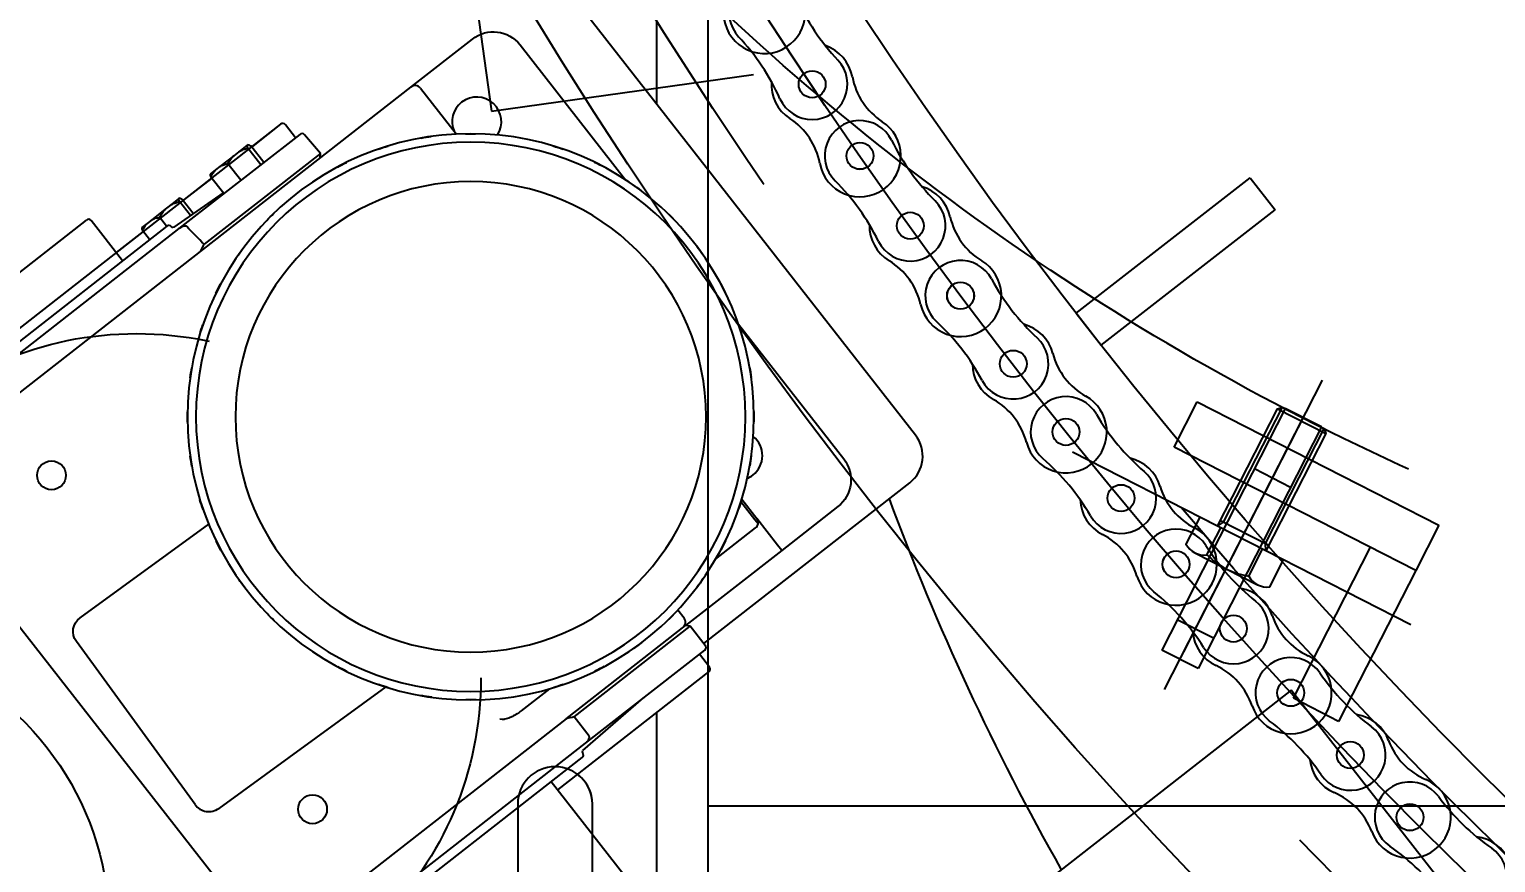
# Model space of a CAD drawing. Header units: millimetres. Extents: x 10462777 to 22643323, y 453826 to 1389191.
# Drawn here: x 11309805.9 to 11310238.2, y 585367.2 to 585613 of the extents above; entities that cross this region are included whole.
import ezdxf

# ---------------------------------------------------------------- set-up
doc = ezdxf.new("R2010")
doc.units = ezdxf.units.MM
doc.header["$LTSCALE"] = 200
doc.header["$MEASUREMENT"] = 0
doc.header["$PDMODE"] = 35
doc.header["$PDSIZE"] = -5
doc.linetypes.add('HIDDEN', pattern=[3.75, 2.5, -1.25])
doc.linetypes.add('PHANTOM', pattern=[2.5, 1.25, -0.25, 0.25, -0.25, 0.25, -0.25])
doc.layers.get('0').update_dxf_attribs({"linetype": 'CONTINUOUS'})
doc.layers.get('DEFPOINTS').update_dxf_attribs({"linetype": 'CONTINUOUS'})
doc.layers.add('203', color=7, linetype='CONTINUOUS', true_color=0xffffff)
for name, color, linetype in [('7', 7, 'CONTINUOUS'), ('CENTER', 1, 'CONTINUOUS'), ('H', 30, 'CONTINUOUS'), ('HIDDEN', 7, 'HIDDEN'), ('THIN', 3, 'CONTINUOUS')]:
    doc.layers.add(name, color=color, linetype=linetype)
doc.layers.add('LAYOUT', color=8, linetype='CONTINUOUS', lineweight=25)
doc.styles.get("Standard").update_dxf_attribs({"font": 'SYMBOL'})
doc.dimstyles.new('ROMANS', dxfattribs={"dimtxt": 2.5, "dimasz": 2.5, "dimexe": 1.25, "dimexo": 0.625, "dimtad": 1, "dimdec": 4, "dimdsep": 46, "dimlunit": 6, "dimtxsty": 'Standard', "dimcen": 2.5, "dimadec": 0, "dimazin": 0, "dimtfac": 1, "dimtdec": 4, "dimtmove": 0, "dimatfit": 3, "dimfxl": 1, "dimtolj": 1, "dimtzin": 0, "dimarcsym": 0})

# ---------------------------------------------------------------- blocks, each defined once
blk = doc.blocks.new('A$C107C3577')
at = {"color": 151}
blk.add_line((2172, 136.11), (2172, 1873.11), dxfattribs=at)
at = {"color": 4}
blk.add_line((733, 136.11), (2418.73, 136.11), dxfattribs=at)
blk = doc.blocks.new('r710ic')
at = {"layer": 'LAYOUT', "color": 3}
blk.add_circle((272041.37, 104232.63), 2050.12, dxfattribs=at)
blk = doc.blocks.new('*D438')
at = {"layer": '7', "color": 1, "lineweight": -2, "transparency": 16777216}
for p, q in [((11309951.74, 587247.36), (11309920.41, 587267.97)), ((11309983.06, 587226.74), (11312497.65, 585572.37)), ((11312808.17, 585368.08), (11312528.98, 585551.76))]:
    blk.add_line(p, q, dxfattribs=at)
at = {"layer": '7', "color": 1, "transparency": 16777216}
for points in [[(11309955.17, 587252.58), (11309948.3, 587242.13), (11309983.06, 587226.74)], [(11312532.42, 585556.98), (11312525.54, 585546.54), (11312497.65, 585572.37)]]:
    blk.add_solid(points, dxfattribs=at)
at = {"layer": 'DEFPOINTS', "color": 0, "transparency": 16777216}
for p in [(11309983.06, 587226.74), (11312497.65, 585572.37)]:
    blk.add_point(p, dxfattribs=at)
at = {"layer": '7', "color": 4, "transparency": 16777216, "insert": (11312745.42, 585453.51), "char_height": 37.5, "attachment_point": 5, "rotation": 326.6587}
blk.add_mtext('\\A1;∅3,010', dxfattribs=at)
blk = doc.blocks.new('A$C08586AF6')
at = {"layer": '7', "color": 71, "linetype": 'PHANTOM'}
for p, q in [((1349.9, 231.29), (1270.71, 152.1)), ((1286.26, 224.22), (1277.78, 215.74)), ((1286.26, 224.22), (1342.83, 167.65)), ((1345.66, 156.34), (1282.04, 219.96)), ((1277.78, 215.74), (1334.35, 159.17)), ((1300.4, 210.08), (1291.92, 201.6)), ((1335.76, 174.73), (1327.27, 166.24)), ((1342.83, 167.65), (1334.35, 159.17))]:
    blk.add_line(p, q, dxfattribs=at)
blk.add_circle((751, 751), 751, dxfattribs=at)
blk = doc.blocks.new('A$C599E23C4')
at = {"layer": '7', "color": 1}
for p, q in [((1.08, 21.86), (1.08, 5.86)), ((38.12, 21.86), (38.12, 5.86)), ((50, 24.25), (50, 3.46)), ((48.93, 20.78), (40, 20.78)), ((48.93, 6.93), (40, 6.93))]:
    blk.add_line(p, q, dxfattribs=at)
blk.add_lwpolyline([(40, 27.71), (48.93, 27.71, -0.309401), (48.93, 20.78, -0.154701), (48.93, 6.93, -0.309401), (48.93, 0), (40, 0), (40, 27.71)], format="xyb", dxfattribs=at)
blk.add_lwpolyline([(40, 21.86), (1.08, 21.86), (0, 20.77), (0, 6.94), (1.08, 5.86), (40, 5.86)], dxfattribs=at)
at = {"layer": 'THIN', "color": 1}
for points in [[(40, 21.86), (38.12, 20.77), (0, 20.77)], [(40, 5.86), (38.12, 6.94), (0, 6.94)]]:
    blk.add_lwpolyline(points, dxfattribs=at)

msp = doc.modelspace()

# ---------------------------------------------------------------- linework, layer by layer
at = {"color": 31}
for centre in [(11310036.68674, 585596.76119, 0), (11310050.77529, 585575.63719, 0), (11310050.78044, 585575.62999, 0), (11310065.6019, 585555.01362, 0), (11310080.4231, 585534.39706, 0), (11310080.4285, 585534.39005, 0), (11310095.96435, 585514.30653, 0), (11310111.49995, 585494.22281, 0), (11310111.5056, 585494.21599, 0), (11310127.73669, 585474.69006, 0), (11310143.96755, 585455.16392, 0), (11310143.97343, 585455.15731, 0), (11310160.87978, 585436.21302, 0), (11310177.7859, 585417.26853, 0), (11310177.792, 585417.26212, 0), (11310195.35277, 585398.92283, 0), (11310212.91332, 585380.58331, 0), (11310212.91965, 585380.57713, 0)]:
    msp.add_circle(centre, 3.97, dxfattribs=at)
at = {"linetype": 'HIDDEN'}
msp.add_circle((11309837.52218, 585421.70724, 0), 101.50652, dxfattribs=at)
at = {"color": 31}
for centre, radius, start, end in [((11310022.59303, 585617.89239, 0), 10.4, 24.2491728, 223.1543769), ((11310022.59793, 585617.88502, 0), 12.05, 302.9341168, 54.8305537), ((11310093.09983, 585649.65216, 0), 66.92976, 204.2491669, 223.1543769), ((11310022.59793, 585617.88502, 0), 12.05, 188.5506536, 302.9341168), ((11309966.17993, 585565.00142, 0), 66.92976, 24.2491728, 43.1543858), ((11310036.68674, 585596.76119, 0), 12.05, 10.5618359, 71.1544768), ((11310036.68674, 585596.76119, 0), 10.4, 204.2491669, 43.1543858), ((11310036.68674, 585596.76119, 0), 12.05, 176.2490769, 236.841717), ((11310068.45651, 585602.68484, 0), 20.26731, 190.5618268, 236.841717), ((11310019.01066, 585569.70634, 0), 20.26731, 10.5618359, 56.8417267), ((11310050.77529, 585575.63719, 0), 10.4, 26.260346, 225.1655499), ((11310050.78044, 585575.62999, 0), 12.05, 304.9452899, 56.8417267), ((11310120.12407, 585609.85179, 0), 66.92976, 206.26034, 225.1655499), ((11310050.78044, 585575.62999, 0), 12.05, 190.5618268, 304.9452899), ((11309996.25312, 585520.79902, 0), 66.92976, 26.260346, 45.165559), ((11310065.6019, 585555.01362, 0), 12.05, 12.5730091, 73.16565), ((11310065.6019, 585555.01362, 0), 10.4, 206.26034, 45.165559), ((11310097.14421, 585562.04856, 0), 20.26731, 192.5730001, 238.85289), ((11310065.6019, 585555.01362, 0), 12.05, 178.2602501, 238.85289), ((11310048.88618, 585527.35511, 0), 20.26731, 12.5730091, 58.8529), ((11310080.4231, 585534.39706, 0), 10.4, 28.2715193, 227.176723), ((11310080.4285, 585534.39005, 0), 12.05, 306.9564632, 58.8529), ((11310148.52842, 585571.02433, 0), 66.92976, 208.2715131, 227.176723), ((11310080.4285, 585534.39005, 0), 12.05, 192.5730001, 306.9564632), ((11310027.85903, 585477.67925, 0), 66.92976, 28.2715193, 47.176732), ((11310095.96435, 585514.30653, 0), 12.05, 14.5841821, 75.1768233), ((11310095.96435, 585514.30653, 0), 10.4, 208.2715131, 47.176732), ((11310095.96435, 585514.30653, 0), 12.05, 180.2714232, 240.864063), ((11310127.24035, 585522.44409, 0), 20.26731, 194.5841731, 240.864063), ((11310080.22959, 585486.07842, 0), 20.26731, 14.5841821, 60.8640733), ((11310111.49995, 585494.22281, 0), 10.4, 30.2826923, 229.1878962), ((11310111.5056, 585494.21599, 0), 12.05, 308.9676363, 60.8640733), ((11310178.27791, 585533.21763, 0), 66.92976, 210.2826864, 229.1878962), ((11310111.5056, 585494.21599, 0), 12.05, 194.5841731, 308.9676363), ((11310060.95874, 585435.69523, 0), 66.92976, 30.2826923, 49.1879052), ((11310127.73669, 585474.69006, 0), 12.05, 16.5953553, 77.1879964), ((11310127.73669, 585474.69006, 0), 10.4, 210.2826864, 49.1879052), ((11310158.70784, 585483.92022, 0), 20.26731, 196.5953464, 242.8752365), ((11310127.73669, 585474.69006, 0), 12.05, 182.2825964, 242.8752365), ((11310113.00228, 585445.92714, 0), 20.26731, 16.5953553, 62.8752464), ((11310143.96755, 585455.16392, 0), 10.4, 32.2938655, 231.1990696), ((11310143.97343, 585455.15731, 0), 12.05, 310.9788096, 62.8752464), ((11310209.33587, 585496.47826, 0), 66.92976, 212.2938595, 231.1990696), ((11310143.97343, 585455.15731, 0), 12.05, 196.5953464, 310.9788096), ((11310095.51146, 585394.89868, 0), 66.92976, 32.2938655, 51.1990786), ((11310160.87978, 585436.21302, 0), 12.05, 18.6065286, 79.1991696), ((11310160.87978, 585436.21302, 0), 10.4, 212.2938595, 51.1990786), ((11310191.50792, 585446.52442, 0), 20.26731, 198.6065196, 244.8864095), ((11310160.87978, 585436.21302, 0), 12.05, 184.2937696, 244.8864095), ((11310177.7859, 585417.26853, 0), 10.4, 34.3050387, 233.2102427), ((11310177.792, 585417.26212, 0), 12.05, 312.9899827, 64.8864197), ((11310147.16385, 585406.95073, 0), 20.26731, 18.6065286, 64.8864197), ((11310241.66405, 585460.85148, 0), 66.92976, 214.3050328, 233.2102427), ((11310177.792, 585417.26212, 0), 12.05, 198.6065196, 312.9899827), ((11310195.35277, 585398.92283, 0), 12.05, 20.6177016, 81.2103429), ((11310131.47462, 585355.33988, 0), 66.92976, 34.3050387, 53.2102517), ((11310195.35277, 585398.92283, 0), 10.4, 214.3050328, 53.2102517), ((11310225.60018, 585410.30275, 0), 20.26731, 200.6176927, 246.8975827), ((11310195.35277, 585398.92283, 0), 12.05, 186.3049427, 246.8975827), ((11310212.91332, 585380.58331, 0), 10.4, 36.3162119, 235.2214159), ((11310212.91965, 585380.57713, 0), 12.05, 315.001156, 66.8975927), ((11310182.67224, 585369.19721, 0), 20.26731, 20.6177016, 66.8975927), ((11310275.22261, 585426.38118, 0), 66.92976, 216.316206, 235.2214159), ((11310212.91965, 585380.57713, 0), 12.05, 200.6176927, 315.001156), ((11310168.80392, 585317.06754, 0), 66.92976, 36.3162119, 55.221425), ((11310231.11321, 585362.86541, 0), 10.4, 216.316206, 55.221425), ((11310231.11321, 585362.86541, 0), 12.05, 22.6288749, 83.221516)]:
    msp.add_arc(centre, radius, start, end, dxfattribs=at)
at = {"layer": '203', "color": 155, "linetype": 'Continuous'}
for p, q in [((11309990.88483, 585590.8843, 0), (11309990.88483, 585734.45666, 0)), ((11309990.88483, 585274.45012, 0), (11309990.88483, 585411.45301, 0))]:
    msp.add_line(p, q, dxfattribs=at)
at = {"layer": '203', "color": 251, "linetype": 'Continuous'}
for p, q in [((11309933.81497, 585648.23235, 0), (11309942.16551, 585588.81513, 0)), ((11309942.16551, 585588.81513, 0), (11310019.40796, 585599.67085, 0))]:
    msp.add_line(p, q, dxfattribs=at)
at = {"layer": '203', "color": 252, "linetype": 'Continuous'}
for p, q in [((11310067.16401, 585493.25502, 0), (11309944.02997, 585650.85941, 0)), ((11309918.40771, 585595.94261, 0), (11309936.53222, 585610.10303, 0)), ((11309950.56914, 585608.37951, 0), (11309981.63571, 585568.61611, 0)), ((11309723.76629, 585443.87207, 0), (11309918.40771, 585595.94261, 0)), ((11309921.2151, 585595.59791, 0), (11309931.79027, 585582.0623, 0)), ((11309879.99015, 585584.96307, 0), (11309668.85166, 585420.0036, 0)), ((11309879.99015, 585584.96307, 0), (11309871.76672, 585578.53822, 0)), ((11309884.35535, 585581.00015, 0), (11309881.39384, 585584.79072, 0)), ((11309885.61777, 585581.9865, 0), (11309850.01905, 585554.17373, 0)), ((11309870.1633, 585578.7954, 0), (11309867.67209, 585576.84905, 0)), ((11309870.37695, 585578.96232, 0), (11309870.1633, 585578.7954, 0)), ((11309891.74692, 585576.38022, 0), (11309886.98816, 585581.85454, 0)), ((11309891.74692, 585576.38022, 0), (11309857.41995, 585549.56105, 0)), ((11309866.15558, 585575.66422, 0), (11309862.09602, 585572.49255, 0)), ((11309867.67209, 585576.84905, 0), (11309866.15558, 585575.66422, 0)), ((11309874.16537, 585573.0389, 0), (11309870.3525, 585577.91916, 0)), ((11309874.99426, 585573.6865, 0), (11309871.18138, 585578.56676, 0)), ((11309891.61497, 585575.00983, 0), (11309891.74692, 585576.38022, 0)), ((11309860.79316, 585571.47464, 0), (11309859.22481, 585570.24931, 0)), ((11309862.09602, 585572.49255, 0), (11309860.79316, 585571.47464, 0)), ((11309868.28168, 585568.44206, 0), (11309864.4688, 585573.32232, 0)), ((11309859.65732, 585569.07732, 0), (11309851.55471, 585562.74687, 0)), ((11309863.22688, 585564.49282, 0), (11309859.414, 585569.37307, 0)), ((11309849.97278, 585563.02083, 0), (11309847.48156, 585561.07448, 0)), ((11309863.00588, 585564.77538, 0), (11309848.50208, 585554.61971, 0)), ((11309850.18642, 585563.18775, 0), (11309849.97278, 585563.02083, 0)), ((11309853.37515, 585558.03191, 0), (11309850.16197, 585562.1446, 0)), ((11309854.23794, 585558.63612, 0), (11309850.99086, 585562.79219, 0)), ((11309845.96506, 585559.88966, 0), (11309841.90549, 585556.71798, 0)), ((11309846.36095, 585554.88206, 0), (11309844.27828, 585557.54775, 0)), ((11309847.48156, 585561.07448, 0), (11309845.96506, 585559.88966, 0)), ((11309850.01905, 585554.17373, 0), (11309792.6595, 585509.35954, 0)), ((11309846.40187, 585554.91392, 0), (11309792.81638, 585513.04834, 0)), ((11309846.40187, 585554.91392, 0), (11309792.81638, 585513.04834, 0)), ((11309796.79544, 585536.46171, 0), (11309822.72136, 585556.71726, 0)), ((11309833.36009, 585544.7246, 0), (11309824.12505, 585556.54491, 0)), ((11309839.46844, 585553.30404, 0), (11309831.52923, 585547.10125, 0)), ((11309840.60263, 585555.70007, 0), (11309839.03428, 585554.47474, 0)), ((11309841.30614, 585550.93282, 0), (11309839.22348, 585553.59851, 0)), ((11309841.90549, 585556.71798, 0), (11309840.60263, 585555.70007, 0)), ((11309847.82127, 585554.72146, 0), (11309847.80556, 585554.74157, 0)), ((11310014.93145, 585525.99951, 0), (11310045.99802, 585486.23611, 0)), ((11310004.75997, 585431.80928, 0), (11310065.44049, 585479.2181, 0)), ((11309875.98251, 585343.25314, 0), (11309775.62827, 585471.70072, 0)), ((11310019.80161, 585468.3073, 0), (11310015.67501, 585473.58911, 0)), ((11310015.91929, 585474.38207, 0), (11310020.338, 585468.72638, 0)), ((11310044.27451, 585472.19919, 0), (11310027.72622, 585459.27025, 0)), ((11309820.86995, 585439.3769, 0), (11309858.78041, 585466.96743, 0)), ((11310020.72704, 585467.1228, 0), (11310019.80161, 585468.3073, 0)), ((11310026.4947, 585460.84616, 0), (11310020.338, 585468.72638, 0)), ((11310008.23631, 585456.73342, 0), (11310019.9933, 585465.91899, 0)), ((11310027.72604, 585459.27011, 0), (11309999.35759, 585437.10625, 0)), ((11310027.72604, 585459.27011, 0), (11310026.4947, 585460.84616, 0)), ((11309998.91394, 585439.2977, 0), (11309997.05569, 585441.67615, 0)), ((11309964.17184, 585409.61612, 0), (11309999.35725, 585437.10598, 0)), ((11309966.4795, 585410.15003, 0), (11310000.76095, 585436.93363, 0)), ((11310000.76095, 585436.93363, 0), (11309999.35725, 585437.10598, 0)), ((11310005.1875, 585431.26791, 0), (11310000.76095, 585436.93363, 0)), ((11309854.77474, 585384.29325, 0), (11309819.76944, 585432.3919, 0)), ((11309969.82973, 585402.37436, 0), (11310005.01514, 585429.86422, 0)), ((11310006.40059, 585424.84234, 0), (11310003.43909, 585428.63288, 0)), ((11309961.66436, 585388.62153, 0), (11310006.22824, 585423.43864, 0)), ((11309910.98032, 585419.01455, 0), (11309861.75974, 585383.19273, 0)), ((11309959.25244, 585418.46303, 0), (11309950.94092, 585411.96936, 0)), ((11309969.11379, 585400.24108, 0), (11309986.97664, 585415.77098, 0)), ((11310174.22048, 585415.18422, 0), (11310090.81646, 585350.02186, 0)), ((11310177.90809, 585418.06529, 0), (11310174.22048, 585415.18422, 0)), ((11310227.16171, 585355.02354, 0), (11310177.90809, 585418.06529, 0)), ((11309945.31904, 585409.43079, 0), (11309944.56207, 585409.52373, 0)), ((11309964.17184, 585409.61612, 0), (11309951.95004, 585400.06741, 0)), ((11309964.17265, 585409.61676, 0), (11309951.95011, 585400.06747, 0)), ((11309970.90605, 585404.48431, 0), (11309966.4795, 585410.15003, 0)), ((11309910.96496, 585356.38416, 0), (11309969.82973, 585402.37436, 0)), ((11309951.95011, 585400.06747, 0), (11309878.7899, 585342.90844, 0)), ((11309915.29254, 585356.28863, 0), (11309968.87548, 585398.15222, 0)), ((11310001.64011, 585337.45746, 0), (11309959.77523, 585391.04206, 0)), ((11309949.88424, 585384.45168, 0), (11309949.88424, 585323.36207, 0)), ((11309971.88456, 585375.54281, 0), (11309971.88456, 585384.45168, 0)), ((11309971.88456, 585304.45055, 0), (11309971.88456, 585384.45168, 0))]:
    msp.add_line(p, q, dxfattribs=at)
at = {"layer": '203', "color": 252, "linetype": 'Continuous', "extrusion": (0, 0, -1)}
for radius in [83.50119, 81.00115, 69.3868]:
    msp.add_circle((-11309936.02985, 585498.66986, 0), radius, dxfattribs=at)
at = {"layer": '203', "color": 252, "linetype": 'Continuous'}
for centre in [(11309812.44409, 585481.42885, 0), (11309889.40287, 585382.92611, 0)]:
    msp.add_circle(centre, 4.25006, dxfattribs=at)
at = {"layer": '203', "color": 252, "linetype": 'Continuous', "extrusion": (0, 0, -1)}
for centre, radius, start, end in [((-11309942.68892, 585602.22281, 0), 10.00014, 52, 142), ((-11309848.21528, 585555.02929, 0), 0.50001, 235.0000001, 322), ((-11310038.1178, 585480.07941, 0), 10.00014, 142, 232), ((-11309742.96447, 585347.83066, 0), 86.50123, 39.138195, 244.8618043), ((-11309823.8122, 585435.33414, 0), 5.00007, 323.9535713, 53.9535712), ((-11309969.44185, 585399.86374, 0), 0.50001, 322, 48.996412)]:
    msp.add_arc(centre, radius, start, end, dxfattribs=at)
at = {"layer": '203', "color": 252, "linetype": 'Continuous'}
for centre, radius, start, end in [((11309919.63905, 585594.36657, 0), 2.00003, 38, 128), ((11309937.81331, 585585.72321, 0), 7.2501, 327.2206139, 128), ((11309937.81331, 585585.72321, 0), 7.2501, 128, 202.9081466), ((11309880.60582, 585584.17505, 0), 1.00001, 38, 128), ((11309886.23344, 585581.19848, 0), 1.00001, 40.9999999, 128), ((11309823.33703, 585555.92924, 0), 1.00001, 38, 128), ((11309847.01754, 585554.1259, 0), 1.00001, 38, 128), ((11310014.77209, 585487.22046, 0), 7.2501, 308, 51.0555874), ((11310059.28379, 585487.09832, 0), 10.00014, 308, 38), ((11310014.77209, 585487.22046, 0), 7.2501, 292.3850429, 308), ((11310762.89579, 585734.45666, 0), 750.01065, 200.28374988, 209.50312445), ((11310018.76196, 585467.49504, 0), 2.00003, 308, 349.2738324), ((11310018.76196, 585467.49504, 0), 2.00003, 349.2738324, 38), ((11309997.33789, 585438.06636, 0), 2.00003, 308, 42.2261372), ((11310004.39947, 585430.65224, 0), 1.00001, 308, 38), ((11310005.61257, 585424.22667, 0), 1.00001, 308, 38), ((11309968.25981, 585398.94024, 0), 1.00001, 308, 38), ((11309960.8844, 585384.45168, 0), 11.00016, 0, 180), ((11309960.8844, 585384.45168, 0), 11.00016, 0, 52.7794136), ((11309858.8175, 585387.23549, 0), 5.00007, 216.0464287, 306.0464288)]:
    msp.add_arc(centre, radius, start, end, dxfattribs=at)
for points in [[(11309870.3525, 585577.91916, 0), (11309870.2128, 585578.30241, 0), (11309870.13226, 585578.61528, 0), (11309870.1633, 585578.7954, 0)], [(11309921.42131, 585580.88324, 0), (11309922.40596, 585581.0582, 0), (11309923.39374, 585581.21547, 0), (11309924.38404, 585581.35495, 0)], [(11309934.46217, 585582.15633, 0), (11309935.46207, 585582.17511, 0), (11309936.46229, 585582.17592, 0), (11309937.46221, 585582.15876, 0)], [(11309908.74016, 585577.58577, 0), (11309909.68532, 585577.91262, 0), (11309910.63633, 585578.22247, 0), (11309911.59262, 585578.51515, 0)], [(11309960.33764, 585578.55465, 0), (11309961.2944, 585578.26352, 0), (11309962.24591, 585577.95521, 0), (11309963.1916, 585577.6299, 0)], [(11309859.414, 585569.37307, 0), (11309859.78001, 585570.15141, 0), (11309860.21835, 585570.86969, 0), (11309860.79316, 585571.47464, 0)], [(11309896.73098, 585572.34514, 0), (11309897.61337, 585572.81582, 0), (11309898.5042, 585573.27063, 0), (11309899.40293, 585573.7093, 0)], [(11309972.5351, 585573.76856, 0), (11309973.43454, 585573.33134, 0), (11309974.32611, 585572.87798, 0), (11309975.20926, 585572.40874, 0)], [(11309983.83369, 585567.13329, 0), (11309984.65366, 585566.56075, 0), (11309985.46333, 585565.9735, 0), (11309986.2622, 585565.37188, 0)], [(11309850.16197, 585562.1446, 0), (11309850.02228, 585562.52784, 0), (11309849.94174, 585562.84072, 0), (11309849.97278, 585563.02083, 0)], [(11309875.88749, 585556.5952, 0), (11309876.58124, 585557.31551, 0), (11309877.28793, 585558.02334, 0), (11309878.00712, 585558.71827, 0)], [(11309993.95518, 585558.81222, 0), (11309994.67549, 585558.11847, 0), (11309995.38333, 585557.41178, 0), (11309996.07825, 585556.69259, 0)], [(11309839.22348, 585553.59851, 0), (11309839.58948, 585554.37685, 0), (11309840.02782, 585555.09512, 0), (11309840.60263, 585555.70007, 0)], [(11309857.41995, 585549.56105, 0), (11309855.72324, 585551.29984, 0), (11309854.02501, 585553.03721, 0), (11309852.32529, 585554.77294, 0)], [(11309856.42955, 585547.51996, 0), (11309856.76565, 585548.19822, 0), (11309857.09566, 585548.87863, 0), (11309857.41995, 585549.56105, 0)], [(11309867.56642, 585546.4737, 0), (11309868.13895, 585547.29367, 0), (11309868.72621, 585548.10334, 0), (11309869.32783, 585548.90222, 0)], [(11310002.65036, 585549.01025, 0), (11310003.25328, 585548.21235, 0), (11310003.84185, 585547.40364, 0), (11310004.41571, 585546.5846, 0)], [(11309860.93115, 585535.17512, 0), (11309861.36836, 585536.07456, 0), (11309861.82173, 585536.96613, 0), (11309862.29097, 585537.84928, 0)], [(11310009.70513, 585537.96873, 0), (11310010.1758, 585537.08634, 0), (11310010.63061, 585536.19551, 0), (11310011.06928, 585535.29678, 0)], [(11309856.14506, 585522.97765, 0), (11309856.43619, 585523.93441, 0), (11309856.7445, 585524.88593, 0), (11309857.06981, 585525.83161, 0)], [(11310014.94576, 585525.95955, 0), (11310015.2726, 585525.01439, 0), (11310015.58246, 585524.06338, 0), (11310015.87514, 585523.10709, 0)], [(11309853.326, 585510.18165, 0), (11309853.46387, 585511.17217, 0), (11309853.61954, 585512.1602, 0), (11309853.79291, 585513.14514, 0)], [(11310018.24322, 585513.2784, 0), (11310018.41818, 585512.29375, 0), (11310018.57545, 585511.30597, 0), (11310018.71493, 585510.31567, 0)], [(11309852.54338, 585497.10219, 0), (11309852.5246, 585498.10209, 0), (11309852.52379, 585499.1023, 0), (11309852.54095, 585500.10223, 0)], [(11310019.51632, 585500.23754, 0), (11310019.53509, 585499.23764, 0), (11310019.5359, 585498.23742, 0), (11310019.51875, 585497.23749, 0)], [(11309853.81647, 585484.06133, 0), (11309853.64151, 585485.04598, 0), (11309853.48424, 585486.03375, 0), (11309853.34476, 585487.02405, 0)], [(11310018.7337, 585487.15807, 0), (11310018.59582, 585486.16755, 0), (11310018.44016, 585485.17952, 0), (11310018.26679, 585484.19459, 0)], [(11309857.11393, 585471.38018, 0), (11309856.78709, 585472.32534, 0), (11309856.47724, 585473.27635, 0), (11309856.18456, 585474.23264, 0)], [(11310015.91463, 585474.36207, 0), (11310015.62351, 585473.40531, 0), (11310015.31519, 585472.4538, 0), (11310014.98988, 585471.50811, 0)], [(11310011.12854, 585462.16461, 0), (11310010.69133, 585461.26517, 0), (11310010.23796, 585460.3736, 0), (11310009.76872, 585459.49045, 0)], [(11309862.35457, 585459.37099, 0), (11309861.88389, 585460.25338, 0), (11309861.42908, 585461.14421, 0), (11309860.99041, 585462.04294, 0)], [(11309869.40933, 585448.32947, 0), (11309868.80642, 585449.12737, 0), (11309868.21785, 585449.93609, 0), (11309867.64398, 585450.75513, 0)], [(11310004.49327, 585450.86602, 0), (11310003.92074, 585450.04605, 0), (11310003.33348, 585449.23638, 0), (11310002.73186, 585448.43751, 0)], [(11309878.10451, 585438.5275, 0), (11309877.3842, 585439.22126, 0), (11309876.67637, 585439.92795, 0), (11309875.98144, 585440.64713, 0)], [(11309996.17221, 585440.74453, 0), (11309995.47845, 585440.02422, 0), (11309994.77176, 585439.31638, 0), (11309994.05258, 585438.62146, 0)], [(11309986.37024, 585432.04935, 0), (11309985.57234, 585431.44643, 0), (11309984.76362, 585430.85786, 0), (11309983.94458, 585430.284, 0)], [(11309899.52459, 585423.57116, 0), (11309898.62515, 585424.00838, 0), (11309897.73358, 585424.46175, 0), (11309896.85043, 585424.93099, 0)], [(11309975.32872, 585424.99458, 0), (11309974.44633, 585424.52391, 0), (11309973.55549, 585424.0691, 0), (11309972.65677, 585423.63043, 0)], [(11309911.72206, 585418.78507, 0), (11309910.76529, 585419.0762, 0), (11309909.81378, 585419.38452, 0), (11309908.8681, 585419.70983, 0)], [(11309963.31953, 585419.75395, 0), (11309962.37437, 585419.42711, 0), (11309961.42336, 585419.11725, 0), (11309960.46707, 585418.82457, 0)], [(11309924.51806, 585415.96601, 0), (11309923.52753, 585416.10389, 0), (11309922.5395, 585416.25955, 0), (11309921.55457, 585416.43292, 0)], [(11309937.59752, 585415.18339, 0), (11309936.59762, 585415.16462, 0), (11309935.59741, 585415.16381, 0), (11309934.59748, 585415.18096, 0)], [(11309966.4795, 585410.15003, 0), (11309965.70838, 585409.97835, 0), (11309964.93912, 585409.8005, 0), (11309964.17184, 585409.61612, 0)]]:
    msp.add_open_spline(points, degree=3, dxfattribs=at)
for points, knots in [([(11309870.37695, 585578.96232, 0), (11309870.4667, 585578.95569, 0), (11309870.58274, 585578.91454, 0), (11309870.85781, 585578.77577, 0), (11309871.01387, 585578.67986, 0), (11309871.18138, 585578.56676, 0)], [0, 0, 0, 0, 0.5, 0.5, 1, 1, 1, 1]), ([(11309864.4688, 585573.32232, 0), (11309864.70104, 585573.74957, 0), (11309864.95563, 585574.16755, 0), (11309865.5138, 585574.95371, 0), (11309865.81842, 585575.32369, 0), (11309866.15558, 585575.66422, 0)], [0, 0, 0, 0, 0.5, 0.5, 1, 1, 1, 1]), ([(11309867.67209, 585576.84905, 0), (11309868.08365, 585577.09356, 0), (11309868.51626, 585577.29967, 0), (11309869.41463, 585577.6513, 0), (11309869.88208, 585577.79727, 0), (11309870.3525, 585577.91916, 0)], [0, 0, 0, 0, 0.5, 0.5, 1, 1, 1, 1]), ([(11309859.22481, 585570.24931, 0), (11309859.20952, 585570.16062, 0), (11309859.22138, 585570.03807, 0), (11309859.28948, 585569.7376, 0), (11309859.34479, 585569.56297, 0), (11309859.414, 585569.37307, 0)], [0, 0, 0, 0, 0.5, 0.5, 1, 1, 1, 1]), ([(11309862.09602, 585572.49255, 0), (11309862.45353, 585572.69512, 0), (11309862.83516, 585572.86146, 0), (11309863.63784, 585573.13491, 0), (11309864.05072, 585573.23965, 0), (11309864.4688, 585573.32232, 0)], [0, 0, 0, 0, 0.5, 0.5, 1, 1, 1, 1]), ([(11309847.48156, 585561.07448, 0), (11309847.89313, 585561.319, 0), (11309848.32573, 585561.5251, 0), (11309849.2241, 585561.87674, 0), (11309849.69155, 585562.02271, 0), (11309850.16197, 585562.1446, 0)], [0, 0, 0, 0, 0.5, 0.5, 1, 1, 1, 1]), ([(11309850.18642, 585563.18775, 0), (11309850.27618, 585563.18112, 0), (11309850.39222, 585563.13997, 0), (11309850.66729, 585563.00121, 0), (11309850.82335, 585562.9053, 0), (11309850.99086, 585562.79219, 0)], [0, 0, 0, 0, 0.5, 0.5, 1, 1, 1, 1]), ([(11309841.90549, 585556.71798, 0), (11309842.26301, 585556.92055, 0), (11309842.64464, 585557.08689, 0), (11309843.44731, 585557.36035, 0), (11309843.8602, 585557.46509, 0), (11309844.27828, 585557.54775, 0)], [0, 0, 0, 0, 0.5, 0.5, 1, 1, 1, 1]), ([(11309844.27828, 585557.54775, 0), (11309844.51051, 585557.975, 0), (11309844.7651, 585558.39298, 0), (11309845.32328, 585559.17915, 0), (11309845.6279, 585559.54913, 0), (11309845.96506, 585559.88966, 0)], [0, 0, 0, 0, 0.5, 0.5, 1, 1, 1, 1]), ([(11309839.03428, 585554.47474, 0), (11309839.019, 585554.38605, 0), (11309839.03086, 585554.2635, 0), (11309839.09895, 585553.96303, 0), (11309839.15426, 585553.78841, 0), (11309839.22348, 585553.59851, 0)], [0, 0, 0, 0, 0.5, 0.5, 1, 1, 1, 1]), ([(11309852.32529, 585554.77294, 0), (11309852.25048, 585554.84933, 0), (11309852.15108, 585554.89768, 0), (11309851.94253, 585554.94955, 0), (11309851.83603, 585554.95452, 0), (11309851.51582, 585554.93572, 0), (11309851.31074, 585554.87993, 0), (11309850.912, 585554.73027, 0), (11309850.72278, 585554.63616, 0), (11309850.36, 585554.42344, 0), (11309850.18616, 585554.30429, 0), (11309850.01905, 585554.17373, 0)], [0, 0, 0, 0, 0.125, 0.125, 0.25, 0.25, 0.5, 0.5, 0.75, 0.75, 1, 1, 1, 1]), ([(11309950.94092, 585411.96936, 0), (11309950.53466, 585411.65196, 0), (11309950.11331, 585411.3556, 0), (11309949.24278, 585410.8014, 0), (11309948.7937, 585410.54338, 0), (11309947.86315, 585410.07341, 0), (11309947.38029, 585409.85931, 0), (11309946.63145, 585409.6067, 0), (11309946.37657, 585409.53343, 0), (11309945.98451, 585409.45671, 0), (11309945.85311, 585409.43695, 0), (11309945.58814, 585409.41597, 0), (11309945.45463, 585409.41414, 0), (11309945.31904, 585409.43079, 0)], [0, 0, 0, 0, 0.25, 0.25, 0.5, 0.5, 0.75, 0.75, 0.875, 0.875, 0.9375, 0.9375, 1, 1, 1, 1]), ([(11309969.82973, 585402.37436, 0), (11309969.99582, 585402.50412, 0), (11309970.15424, 585402.64505, 0), (11309970.45101, 585402.95216, 0), (11309970.58826, 585403.117, 0), (11309970.82355, 585403.47128, 0), (11309970.92267, 585403.65745, 0), (11309971.00656, 585403.96833, 0), (11309971.02258, 585404.07706, 0), (11309971.01072, 585404.23848, 0), (11309971.00083, 585404.29119, 0), (11309970.965, 585404.39363, 0), (11309970.93887, 585404.4423, 0), (11309970.90605, 585404.48431, 0)], [0, 0, 0, 0, 0.25, 0.25, 0.5, 0.5, 0.75, 0.75, 0.875, 0.875, 0.9375, 0.9375, 1, 1, 1, 1])]:
    msp.add_open_spline(points, degree=3, knots=knots, dxfattribs=at)
at = {"layer": '7'}
for p, q in [((11310143.39629, 585489.76841, 0), (11310150.21845, 585503.12723, 0)), ((11310150.21845, 585503.12723, 0), (11310221.4655, 585466.74239, 0)), ((11310214.64335, 585453.38357, 0), (11310143.39629, 585489.76841, 0)), ((11310221.4655, 585466.74239, 0), (11310214.64335, 585453.38357, 0)), ((11310178.544, 585415.67632, 0), (11310201.28452, 585460.20573, 0)), ((11310214.64335, 585453.38357, 0), (11310191.90282, 585408.85416, 0)), ((11310191.90282, 585408.85416, 0), (11310178.544, 585415.67632, 0))]:
    msp.add_line(p, q, dxfattribs=at)
at = {"layer": '7', "color": 4}
for radius in [1505, 1423]:
    msp.add_circle((11311240.35769, 586399.55916, 0), radius, dxfattribs=at)
at = {"layer": 'CENTER'}
msp.add_line((11310146.23638, 585429.36821, 0), (11310187.16933, 585509.52115, 0), dxfattribs=at)
for radius in [1447.05, 1100]:
    msp.add_circle((11311240.35769, 586399.55916, 0), radius, dxfattribs=at)
at = {"layer": 'H'}
for p, q in [((11310114.52277, 585529.23695, 0), (11310165.78029, 585569.20778, 0)), ((11310165.78029, 585569.20778, 0), (11310173.15952, 585559.74486, 0)), ((11310121.902, 585519.77403, 0), (11310173.15952, 585559.74486, 0)), ((11310114.52277, 585529.23695, 0), (11310121.902, 585519.77403, 0))]:
    msp.add_line(p, q, dxfattribs=at)
at = {"layer": 'HIDDEN'}
for radius in [1475, 1435]:
    msp.add_circle((11311240.35769, 586399.55916, 0), radius, dxfattribs=at)

# ---------------------------------------------------------------- block references
at = {"xscale": 1.000514211750324, "yscale": 1.000514211750324, "zscale": 1.000514211750324, "rotation": 270}
msp.add_blockref('A$C107C3577', (11309869.70675, 587557.02935, 0), dxfattribs=at)
at = {"layer": '7', "rotation": 287.9472566882953}
msp.add_blockref('A$C08586AF6', (11309577.17596, 586650.26316, 0), dxfattribs=at)
at = {"layer": '7', "xscale": -1, "rotation": 62.94725668829525}
msp.add_blockref('A$C599E23C4', (11310193.82454, 585492.08674, 0), dxfattribs=at)
at = {"layer": 'LAYOUT', "color": 2, "rotation": 270}
msp.add_blockref('r710ic', (11204875.24796, 856316.46559, 0), dxfattribs=at)

# ---------------------------------------------------------------- dimensions: what is measured, and where the dimension line sits
at = {"layer": '7'}
dim = msp.add_diameter_dim_2p(p1=(11309983.06347, 587226.74488, 0), p2=(11312497.65192, 585572.37343, 0), dimstyle='ROMANS', override={"dimscale": 15, "dimexo": 1, "dimgap": 1, "dimclrd": 1, "dimclre": 1, "dimclrt": 4, "dimadec": 4, "dimazin": 2}, dxfattribs=at)
dim.commit()
dim.dimension.update_dxf_attribs({"geometry": '*D438', "text_midpoint": (11312725.15101, 585422.69963, 0), "dimtype": 163})

doc.saveas('drawing.dxf')
